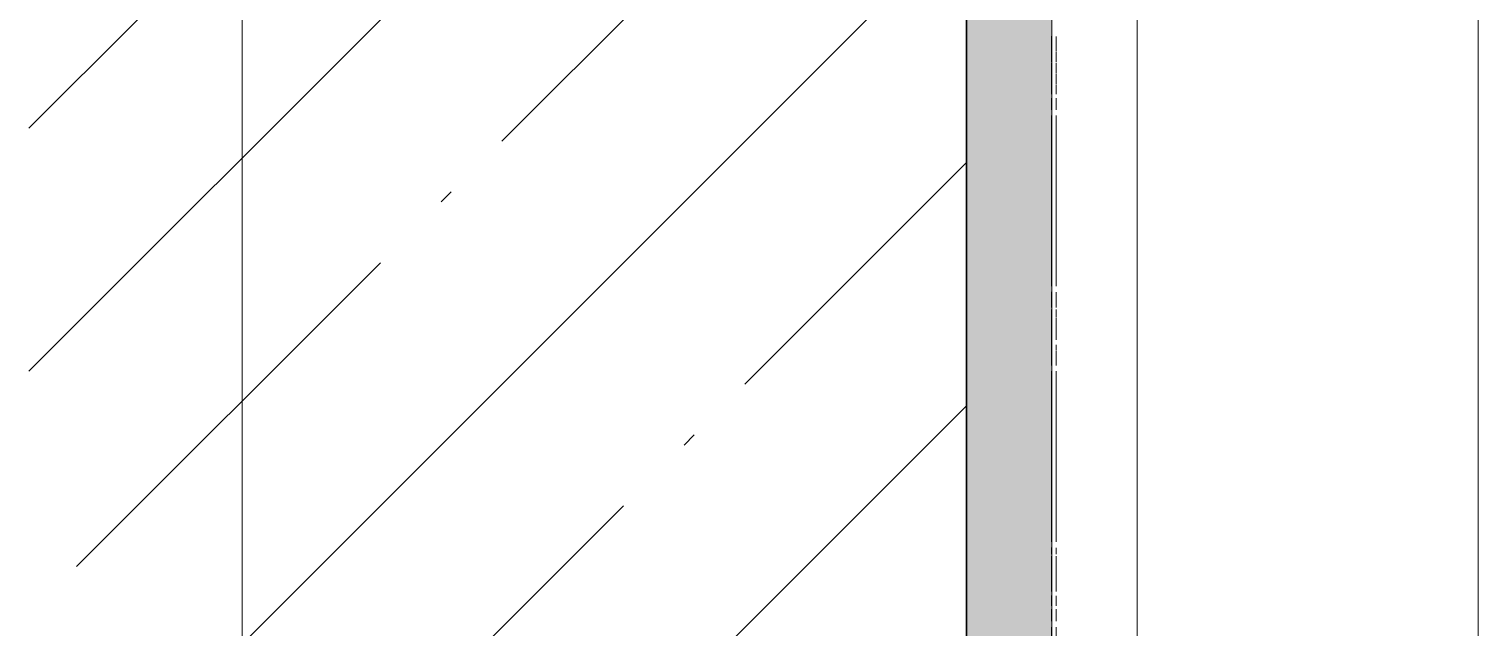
# Model space of a CAD drawing. Header units: millimetres. Extents: x 855 to 84199, y -1987 to 21700.
# Drawn here: x 10323.9 to 10663.9, y 18404.5 to 18544.8 of the extents above; entities that cross this region are included whole.
import ezdxf

# ---------------------------------------------------------------- set-up
doc = ezdxf.new("R2010")
doc.units = ezdxf.units.MM
doc.linetypes.add('Осевая', pattern=[3175, 635, -476.25, 1587.5, -476.25])
for name, color, linetype, lineweight, true_color in [('A-WALL-2', 7, 'Continuous', 25, 0x3c3c3c), ('A-WALL-3', 7, 'Continuous', 35, 0x3c3c3c), ('A-WALL-FNSH-1', 7, 'Continuous', 13, 0x3c3c3c), ('I-FURN-1', 7, 'Continuous', 9, 0xf0f0f0)]:
    doc.layers.add(name, color=color, linetype=linetype, lineweight=lineweight, true_color=true_color)
for name, color, linetype, lineweight in [('I-WALL', 7, 'Continuous', 9), ('S-STRS-MBND', 7, 'Continuous', 9), ('Оси-2', 7, 'Осевая', 9)]:
    doc.layers.add(name, color=color, linetype=linetype, lineweight=lineweight)

# ---------------------------------------------------------------- blocks, each defined once
blk = doc.blocks.new('Бизиборд лего - бизиборд 1_21б-32328682-План разверток пом_ 1_60_ Этаж 1')
at = {"layer": 'I-FURN-1'}
for p, q in [((935, 100), (675, 100)), ((675, 100), (935, 100)), ((1000, 20), (500, 20)), ((710, 20), (722.59, 20)), ((717.41, 20), (710, 20)), ((710, 20), (710.34, 20)), ((710.34, 20), (710, 20)), ((710, 20), (710.34, 20)), ((711.34, 20), (710, 20)), ((710, 20), (725, 20)), ((710.34, 20), (710, 20)), ((710, 20), (710.34, 20)), ((711.34, 20), (710, 20)), ((710, 20), (730, 20)), ((730, 20), (710, 20)), ((710, 20), (730, 20)), ((710.34, 20), (710, 20)), ((710, 20), (730, 20)), ((711.34, 20), (710, 20)), ((710, 20), (730, 20)), ((730, 20), (710, 20)), ((710, 20), (730, 20)), ((730, 20), (710, 20)), ((710, 20), (729.66, 20)), ((711.34, 20), (710, 20)), ((710, 20), (730, 20)), ((730, 20), (710, 20)), ((710, 20), (730, 20)), ((730, 20), (710, 20)), ((710, 20), (730, 20)), ((730, 20), (710, 20)), ((710, 20), (730, 20)), ((730, 20), (710, 20)), ((710, 20), (730, 20)), ((730, 20), (710, 20)), ((710, 20), (730, 20)), ((730, 20), (710, 20)), ((710, 20), (730, 20)), ((730, 20), (710, 20)), ((710, 20), (730, 20)), ((730, 20), (710, 20)), ((710, 20), (711.34, 20)), ((715, 20), (710, 20)), ((710, 20), (715, 20)), ((730, 20), (710, 20)), ((710, 20), (730, 20)), ((730, 20), (710, 20)), ((710, 20), (730, 20)), ((730, 20), (710, 20)), ((710, 20), (730, 20)), ((730, 20), (710, 20)), ((710, 20), (730, 20)), ((730, 20), (710, 20)), ((710, 20), (729.66, 20)), ((730, 20), (710, 20)), ((710, 20), (715, 20)), ((710.34, 20), (710, 20)), ((710.34, 20), (711.34, 20)), ((711.34, 20), (710.34, 20)), ((710.34, 20), (730, 20)), ((711.34, 20), (710.34, 20)), ((710.34, 20), (711.34, 20)), ((722.59, 20), (710.34, 20)), ((729.66, 20), (710.34, 20)), ((711.34, 20), (717.41, 20)), ((717.41, 20), (711.34, 20)), ((711.34, 20), (717.41, 20)), ((711.34, 20), (715, 20)), ((728.66, 20), (711.34, 20)), ((712.93, 20), (711.34, 20)), ((712.93, 20), (711.34, 20)), ((711.34, 20), (715, 20)), ((712.93, 20), (711.34, 20)), ((730, 20), (711.34, 20)), ((730, 20), (711.34, 20)), ((711.34, 20), (728.66, 20)), ((715, 20), (712.93, 20)), ((715, 20), (712.93, 20)), ((715, 20), (712.93, 20)), ((715, 20), (717.41, 20)), ((717.41, 20), (715, 20)), ((717.41, 20), (715, 20)), ((715, 20), (717.41, 20)), ((717.41, 20), (715, 20)), ((730, 20), (715, 20)), ((715, 20), (722.59, 20)), ((715, 20), (730, 20)), ((720, 20), (717.41, 20)), ((717.41, 20), (722.59, 20)), ((722.59, 20), (717.41, 20)), ((720, 20), (717.41, 20)), ((717.41, 20), (720, 20)), ((720, 20), (717.41, 20)), ((717.63, 20), (725, 20)), ((725, 20), (717.63, 20)), ((717.63, 20), (725, 20)), ((729.66, 20), (720, 20)), ((722.59, 20), (720, 20)), ((720, 20), (722.59, 20)), ((722.59, 20), (720, 20)), ((722.59, 20), (730, 20)), ((722.59, 20), (730, 20)), ((730, 20), (722.59, 20)), ((725, 20), (722.59, 20)), ((722.59, 20), (725, 20)), ((725, 20), (722.59, 20)), ((730, 20), (722.59, 20)), ((722.59, 20), (730, 20)), ((725, 20), (730, 20)), ((727.07, 20), (725, 20)), ((725, 20), (727.07, 20)), ((730, 20), (725, 20)), ((725.9, 20), (728.66, 20)), ((728.66, 20), (725.9, 20)), ((725.9, 20), (728.66, 20)), ((728.66, 20), (727.07, 20)), ((727.07, 20), (728.66, 20)), ((730, 20), (728.66, 20)), ((729.66, 20), (728.66, 20)), ((728.66, 20), (730, 20)), ((728.66, 20), (730, 20)), ((730, 20), (729.66, 20)), ((730, 20), (729.66, 20)), ((729.66, 20), (730, 20)), ((729.66, 20), (730, 20)), ((730, 20), (729.66, 20)), ((730, 20), (770, 20)), ((770, 20), (730, 20)), ((730, 20), (770, 20)), ((770, 20), (771.34, 20)), ((770.34, 20), (770, 20)), ((770, 20), (770.34, 20)), ((771.34, 20), (770, 20)), ((770, 20), (771.34, 20)), ((771.34, 20), (770, 20)), ((770, 20), (770.34, 20)), ((770.34, 20), (770, 20)), ((770, 20), (771.34, 20)), ((771.34, 20), (770, 20)), ((770, 20), (771.34, 20)), ((771.34, 20), (770, 20)), ((770, 20), (771.34, 20)), ((771.34, 20), (770, 20)), ((770, 20), (771.34, 20)), ((771.34, 20), (770, 20)), ((770, 20), (771.34, 20)), ((771.34, 20), (770, 20)), ((770, 20), (771.34, 20)), ((771.34, 20), (770, 20)), ((770, 20), (771.34, 20)), ((771.34, 20), (770, 20)), ((770, 20), (771.34, 20)), ((771.34, 20), (770, 20)), ((770, 20), (771.34, 20)), ((771.34, 20), (770, 20)), ((770, 20), (771.34, 20)), ((771.34, 20), (770, 20)), ((770, 20), (771.34, 20)), ((771.34, 20), (770, 20)), ((770, 20), (771.34, 20)), ((771.34, 20), (770, 20)), ((770, 20), (771.34, 20)), ((771.34, 20), (770, 20)), ((770, 20), (771.34, 20)), ((771.34, 20), (770, 20)), ((770, 20), (771.34, 20)), ((771.34, 20), (770, 20)), ((770, 20), (771.34, 20)), ((771.34, 20), (770, 20)), ((770, 20), (771.34, 20)), ((771.34, 20), (770, 20)), ((770, 20), (771.34, 20)), ((771.34, 20), (770, 20)), ((770, 20), (771.34, 20)), ((771.34, 20), (770, 20)), ((770, 20), (771.34, 20)), ((771.34, 20), (770, 20)), ((770, 20), (771.34, 20)), ((771.34, 20), (770, 20)), ((770, 20), (771.34, 20)), ((771.34, 20), (770, 20)), ((770, 20), (785, 20)), ((771.34, 20), (770, 20)), ((771.34, 20), (770.34, 20)), ((770.34, 20), (771.34, 20)), ((770.34, 20), (771.34, 20)), ((771.34, 20), (770.34, 20)), ((771.34, 20), (771.36, 20)), ((771.36, 20), (771.34, 20)), ((771.34, 20), (771.36, 20)), ((771.36, 20), (771.34, 20)), ((771.34, 20), (771.36, 20)), ((771.36, 20), (771.34, 20)), ((771.34, 20), (771.36, 20)), ((771.36, 20), (771.34, 20)), ((771.34, 20), (771.36, 20)), ((771.36, 20), (771.34, 20)), ((771.34, 20), (771.36, 20)), ((771.36, 20), (771.34, 20)), ((771.34, 20), (771.36, 20)), ((771.36, 20), (771.34, 20)), ((771.34, 20), (771.36, 20)), ((771.36, 20), (771.34, 20)), ((771.34, 20), (771.36, 20)), ((771.36, 20), (771.34, 20)), ((771.34, 20), (771.36, 20)), ((771.36, 20), (771.34, 20)), ((771.34, 20), (771.36, 20)), ((771.36, 20), (771.34, 20)), ((771.34, 20), (771.36, 20)), ((771.36, 20), (771.34, 20)), ((771.34, 20), (771.36, 20)), ((771.36, 20), (771.34, 20)), ((771.34, 20), (771.36, 20)), ((771.36, 20), (771.34, 20)), ((771.34, 20), (771.36, 20)), ((771.36, 20), (771.34, 20)), ((771.34, 20), (771.36, 20)), ((771.36, 20), (771.34, 20)), ((771.34, 20), (771.36, 20)), ((771.36, 20), (771.34, 20)), ((771.34, 20), (771.36, 20)), ((771.36, 20), (771.34, 20)), ((771.34, 20), (771.36, 20)), ((771.36, 20), (771.34, 20)), ((771.34, 20), (771.36, 20)), ((771.36, 20), (771.34, 20)), ((771.34, 20), (771.36, 20)), ((771.36, 20), (771.34, 20)), ((771.34, 20), (771.36, 20)), ((771.36, 20), (771.34, 20)), ((771.34, 20), (771.36, 20)), ((771.36, 20), (771.34, 20)), ((771.34, 20), (771.36, 20)), ((771.36, 20), (771.34, 20)), ((771.34, 20), (771.36, 20)), ((771.36, 20), (771.34, 20)), ((771.34, 20), (771.36, 20)), ((771.36, 20), (771.34, 20)), ((790, 20), (771.34, 20)), ((771.36, 20), (785, 20)), ((782.59, 20), (771.36, 20)), ((771.36, 20), (785, 20)), ((790, 20), (771.36, 20)), ((771.36, 20), (790, 20)), ((772.93, 20), (771.36, 20)), ((771.36, 20), (772.93, 20)), ((772.93, 20), (771.36, 20)), ((771.36, 20), (772.93, 20)), ((772.93, 20), (771.36, 20)), ((771.36, 20), (790, 20)), ((790, 20), (771.36, 20)), ((771.36, 20), (790, 20)), ((785, 20), (771.36, 20)), ((771.36, 20), (790, 20)), ((772.93, 20), (771.36, 20)), ((771.36, 20), (790, 20)), ((788.66, 20), (771.36, 20)), ((771.36, 20), (790, 20)), ((790, 20), (771.36, 20)), ((771.36, 20), (790, 20)), ((790, 20), (771.36, 20)), ((771.36, 20), (790, 20)), ((790, 20), (771.36, 20)), ((771.36, 20), (790, 20)), ((790, 20), (771.36, 20)), ((771.36, 20), (790, 20)), ((790, 20), (771.36, 20)), ((771.36, 20), (790, 20)), ((790, 20), (771.36, 20)), ((771.36, 20), (782.59, 20)), ((777.41, 20), (771.36, 20)), ((771.36, 20), (790, 20)), ((790, 20), (771.36, 20)), ((771.36, 20), (790, 20)), ((790, 20), (771.36, 20)), ((771.36, 20), (790, 20)), ((790, 20), (771.36, 20)), ((771.36, 20), (790, 20)), ((790, 20), (771.36, 20)), ((771.36, 20), (790, 20)), ((790, 20), (771.36, 20)), ((771.36, 20), (790, 20)), ((790, 20), (771.36, 20)), ((771.36, 20), (790, 20)), ((790, 20), (771.36, 20)), ((771.36, 20), (790, 20)), ((790, 20), (771.36, 20)), ((771.36, 20), (780, 20)), ((790, 20), (771.36, 20)), ((771.36, 20), (782.59, 20)), ((775, 20), (771.36, 20)), ((771.37, 20), (775, 20)), ((775, 20), (771.37, 20)), ((771.37, 20), (775, 20)), ((775, 20), (772.93, 20)), ((772.93, 20), (775, 20)), ((775, 20), (772.93, 20)), ((772.93, 20), (780, 20)), ((775, 20), (772.93, 20)), ((790, 20), (772.93, 20)), ((782.59, 20), (775, 20)), ((775, 20), (777.41, 20)), ((777.41, 20), (775, 20)), ((777.41, 20), (775, 20)), ((790, 20), (775, 20)), ((775.5, 20), (788.66, 20)), ((788.66, 20), (775.5, 20)), ((775.5, 20), (788.66, 20)), ((777.41, 20), (787.07, 20)), ((780, 20), (777.41, 20)), ((790, 20), (777.41, 20)), ((789.66, 20), (777.41, 20)), ((782.59, 20), (780, 20)), ((780, 20), (788.66, 20)), ((780, 20), (788.66, 20)), ((790, 20), (782.59, 20)), ((785, 20), (782.59, 20)), ((787.07, 20), (782.59, 20)), ((782.59, 20), (787.07, 20)), ((782.59, 20), (790, 20)), ((785, 20), (790, 20)), ((785, 20), (788.66, 20)), ((787.07, 20), (785, 20)), ((790, 20), (785, 20)), ((785, 20), (790, 20)), ((788.66, 20), (787.07, 20)), ((787.07, 20), (788.66, 20)), ((788.66, 20), (787.07, 20)), ((787.07, 20), (790, 20)), ((788.66, 20), (789.66, 20)), ((790, 20), (788.66, 20)), ((788.66, 20), (789.66, 20)), ((789.66, 20), (788.66, 20)), ((788.66, 20), (790, 20)), ((790, 20), (788.66, 20)), ((788.66, 20), (790, 20)), ((789.66, 20), (790, 20)), ((789.66, 20), (790, 20)), ((790, 20), (789.66, 20)), ((790, 20), (789.66, 20)), ((790, 20), (830, 20)), ((830, 20), (790, 20)), ((790, 20), (830, 20)), ((830, 20), (830.34, 20)), ((832.93, 20), (830, 20)), ((830, 20), (848.66, 20)), ((830.34, 20), (830, 20)), ((830, 20), (832.93, 20)), ((831.34, 20), (830, 20)), ((830, 20), (830.34, 20)), ((848.66, 20), (830, 20)), ((830, 20), (831.34, 20)), ((830.34, 20), (830, 20)), ((830, 20), (849.98, 20)), ((849.98, 20), (830, 20)), ((830, 20), (849.98, 20)), ((849.98, 20), (830, 20)), ((830, 20), (849.98, 20)), ((845, 20), (830, 20)), ((830, 20), (835, 20)), ((840, 20), (830, 20)), ((830, 20), (848.66, 20)), ((840, 20), (830, 20)), ((830, 20), (849.98, 20)), ((849.98, 20), (830, 20)), ((830, 20), (849.98, 20)), ((848.66, 20), (830, 20)), ((830, 20), (849.98, 20)), ((849.98, 20), (830, 20)), ((830, 20), (849.98, 20)), ((849.98, 20), (830, 20)), ((830, 20), (849.98, 20)), ((842.59, 20), (830, 20)), ((830, 20), (832.93, 20)), ((849.98, 20), (830, 20)), ((830, 20), (849.98, 20)), ((849.98, 20), (830, 20)), ((830, 20), (849.98, 20)), ((849.98, 20), (830, 20)), ((830, 20), (849.98, 20)), ((849.98, 20), (830, 20)), ((830, 20), (849.98, 20)), ((849.98, 20), (830, 20)), ((830, 20), (849.98, 20)), ((849.98, 20), (830, 20)), ((830, 20), (849.98, 20)), ((849.98, 20), (830, 20)), ((830, 20), (849.98, 20)), ((849.98, 20), (830, 20)), ((830, 20), (849.98, 20)), ((849.98, 20), (830, 20)), ((830, 20), (849.98, 20)), ((849.98, 20), (830, 20)), ((830, 20), (849.98, 20)), ((849.98, 20), (830, 20)), ((830, 20), (831.34, 20)), ((832.93, 20), (830, 20)), ((830.34, 20), (831.34, 20)), ((831.34, 20), (830.34, 20)), ((830.34, 20), (831.34, 20)), ((832.93, 20), (830.34, 20)), ((831.34, 20), (832.93, 20)), ((832.93, 20), (831.34, 20)), ((831.34, 20), (832.93, 20)), ((831.34, 20), (849.66, 20)), ((832.93, 20), (831.34, 20)), ((832.93, 20), (831.34, 20)), ((831.34, 20), (832.93, 20)), ((831.34, 20), (840, 20)), ((831.34, 20), (850, 20)), ((835, 20), (832.93, 20)), ((835, 20), (832.93, 20)), ((832.93, 20), (835, 20)), ((835, 20), (832.93, 20)), ((832.93, 20), (835, 20)), ((849.98, 20), (832.93, 20)), ((832.93, 20), (845, 20)), ((850, 20), (832.93, 20)), ((833.37, 20), (841.64, 20)), ((841.64, 20), (833.37, 20)), ((833.37, 20), (841.64, 20)), ((840, 20), (835, 20)), ((842.59, 20), (835, 20)), ((835, 20), (840, 20)), ((840, 20), (835, 20)), ((835, 20), (837.41, 20)), ((835, 20), (849.98, 20)), ((837.41, 20), (840, 20)), ((845, 20), (840, 20)), ((840, 20), (842.59, 20)), ((842.59, 20), (840, 20)), ((840, 20), (842.59, 20)), ((840, 20), (842.59, 20)), ((845, 20), (840, 20)), ((849.98, 20), (840, 20)), ((842.59, 20), (845, 20)), ((845, 20), (842.59, 20)), ((842.59, 20), (845, 20)), ((845, 20), (842.59, 20)), ((842.59, 20), (845, 20)), ((845, 20), (842.59, 20)), ((842.59, 20), (845, 20)), ((842.59, 20), (849.98, 20)), ((849.98, 20), (842.59, 20)), ((848.66, 20), (845, 20)), ((847.07, 20), (845, 20)), ((845, 20), (849.98, 20)), ((847.07, 20), (845, 20)), ((845, 20), (847.07, 20)), ((849.98, 20), (845, 20)), ((848.66, 20), (845, 20)), ((845, 20), (849.98, 20)), ((845.78, 20), (848.66, 20)), ((848.66, 20), (845.78, 20)), ((845.78, 20), (848.66, 20)), ((848.66, 20), (847.07, 20)), ((849.66, 20), (847.07, 20)), ((847.07, 20), (848.66, 20)), ((849.98, 20), (848.66, 20)), ((848.66, 20), (849.98, 20)), ((849.66, 20), (848.66, 20)), ((848.66, 20), (849.66, 20)), ((849.66, 20), (848.66, 20)), ((849.98, 20), (848.66, 20)), ((848.66, 20), (849.98, 20)), ((849.98, 20), (848.66, 20)), ((849.66, 20), (849.98, 20)), ((849.98, 20), (849.66, 20)), ((849.98, 20), (849.66, 20)), ((849.66, 20), (849.98, 20)), ((849.98, 20), (849.66, 20)), ((849.98, 20), (850, 20)), ((850, 20), (849.98, 20)), ((849.98, 20), (850, 20)), ((850, 20), (849.98, 20)), ((849.98, 20), (850, 20)), ((850, 20), (849.98, 20)), ((849.98, 20), (850, 20)), ((850, 20), (849.98, 20)), ((849.98, 20), (850, 20)), ((850, 20), (849.98, 20)), ((849.98, 20), (850, 20)), ((850, 20), (849.98, 20)), ((849.98, 20), (850, 20)), ((850, 20), (849.98, 20)), ((849.98, 20), (850, 20)), ((850, 20), (849.98, 20)), ((849.98, 20), (850, 20)), ((850, 20), (849.98, 20)), ((849.98, 20), (850, 20)), ((850, 20), (849.98, 20)), ((849.98, 20), (850, 20)), ((850, 20), (849.98, 20)), ((849.98, 20), (850, 20)), ((850, 20), (849.98, 20)), ((849.98, 20), (850, 20)), ((850, 20), (849.98, 20)), ((849.98, 20), (850, 20)), ((850, 20), (849.98, 20)), ((849.98, 20), (850, 20)), ((850, 20), (849.98, 20)), ((849.98, 20), (850, 20)), ((850, 20), (849.98, 20)), ((849.98, 20), (850, 20)), ((850, 20), (849.98, 20)), ((849.98, 20), (850, 20)), ((850, 20), (849.98, 20)), ((849.98, 20), (850, 20)), ((850, 20), (849.98, 20)), ((849.98, 20), (850, 20)), ((850, 20), (849.98, 20)), ((849.98, 20), (850, 20)), ((850, 20), (849.98, 20)), ((849.98, 20), (850, 20)), ((850, 20), (849.98, 20)), ((849.98, 20), (850, 20)), ((850, 20), (849.98, 20)), ((849.98, 20), (850, 20)), ((850, 20), (849.98, 20)), ((849.98, 20), (850, 20)), ((850, 20), (849.98, 20)), ((849.98, 20), (850, 20)), ((850, 20), (849.98, 20)), ((850, 20), (890, 20)), ((890, 20), (850, 20)), ((850, 20), (885, 20)), ((500, 0), (1000, 0)), ((730, 0), (710, 0)), ((710, 0), (730, 0)), ((730, 0), (710, 0)), ((710, 0), (730, 0)), ((730, 0), (710, 0)), ((710, 0), (730, 0)), ((717.41, 0), (710, 0)), ((710, 0), (730, 0)), ((715, 0), (710, 0)), ((710, 0), (729.66, 0)), ((730, 0), (710, 0)), ((710, 0), (730, 0)), ((730, 0), (710, 0)), ((710, 0), (730, 0)), ((730, 0), (710, 0)), ((710, 0), (730, 0)), ((730, 0), (710, 0)), ((710, 0), (730, 0)), ((710.34, 0), (710, 0)), ((710, 0), (730, 0)), ((730, 0), (710, 0)), ((710, 0), (730, 0)), ((730, 0), (710, 0)), ((710, 0), (720, 0)), ((715, 0), (710, 0)), ((710, 0), (728.66, 0)), ((730, 0), (710, 0)), ((710, 0), (730, 0)), ((722.59, 0), (710, 0)), ((710, 0), (710.34, 0)), ((717.41, 0), (710, 0)), ((710, 0), (720, 0)), ((727.07, 0), (710.34, 0)), ((710.34, 0), (730, 0)), ((717.41, 0), (711.34, 0)), ((730, 0), (715, 0)), ((730, 0), (715, 0)), ((730, 0), (717.41, 0)), ((730, 0), (717.41, 0)), ((725, 0), (717.63, 0)), ((720, 0), (730, 0)), ((720, 0), (727.07, 0)), ((730, 0), (722.59, 0)), ((728.66, 0), (725.9, 0)), ((730, 0), (727.07, 0)), ((727.07, 0), (730, 0)), ((728.66, 0), (730, 0)), ((729.66, 0), (730, 0)), ((770, 0), (730, 0)), ((771.34, 0), (770, 0)), ((770, 0), (771.34, 0)), ((771.34, 0), (770, 0)), ((770, 0), (771.34, 0)), ((771.34, 0), (770, 0)), ((770, 0), (771.34, 0)), ((771.34, 0), (770, 0)), ((770, 0), (771.34, 0)), ((771.34, 0), (770, 0)), ((770, 0), (771.34, 0)), ((771.34, 0), (770, 0)), ((770, 0), (771.34, 0)), ((771.34, 0), (770, 0)), ((770, 0), (771.34, 0)), ((771.34, 0), (770, 0)), ((770, 0), (771.34, 0)), ((771.34, 0), (770, 0)), ((770, 0), (771.34, 0)), ((771.34, 0), (770, 0)), ((770, 0), (771.34, 0)), ((771.34, 0), (770, 0)), ((770, 0), (771.34, 0)), ((771.34, 0), (770, 0)), ((770, 0), (771.34, 0)), ((771.34, 0), (770, 0)), ((770, 0), (771.34, 0)), ((771.34, 0), (770, 0)), ((770, 0), (771.34, 0)), ((771.34, 0), (770, 0)), ((770, 0), (771.34, 0)), ((790, 0), (770, 0)), ((770, 0), (772.93, 0)), ((771.36, 0), (771.34, 0)), ((771.34, 0), (771.36, 0)), ((771.36, 0), (771.34, 0)), ((771.34, 0), (771.36, 0)), ((771.36, 0), (771.34, 0)), ((771.34, 0), (771.36, 0)), ((771.36, 0), (771.34, 0)), ((771.34, 0), (771.36, 0)), ((771.36, 0), (771.34, 0)), ((771.34, 0), (771.36, 0)), ((771.36, 0), (771.34, 0)), ((771.34, 0), (771.36, 0)), ((771.36, 0), (771.34, 0)), ((771.34, 0), (771.36, 0)), ((771.36, 0), (771.34, 0)), ((771.34, 0), (771.36, 0)), ((771.36, 0), (771.34, 0)), ((771.34, 0), (771.36, 0)), ((771.36, 0), (771.34, 0)), ((771.34, 0), (771.36, 0)), ((771.36, 0), (771.34, 0)), ((771.34, 0), (771.36, 0)), ((771.36, 0), (771.34, 0)), ((771.34, 0), (771.36, 0)), ((771.36, 0), (771.34, 0)), ((771.34, 0), (771.36, 0)), ((771.36, 0), (771.34, 0)), ((771.34, 0), (771.36, 0)), ((771.36, 0), (771.34, 0)), ((771.34, 0), (771.36, 0)), ((790, 0), (771.36, 0)), ((771.36, 0), (790, 0)), ((790, 0), (771.36, 0)), ((771.36, 0), (790, 0)), ((790, 0), (771.36, 0)), ((771.36, 0), (790, 0)), ((790, 0), (771.36, 0)), ((771.36, 0), (790, 0)), ((790, 0), (771.36, 0)), ((771.36, 0), (787.07, 0)), ((790, 0), (771.36, 0)), ((771.36, 0), (790, 0)), ((790, 0), (771.36, 0)), ((771.36, 0), (790, 0)), ((790, 0), (771.36, 0)), ((771.36, 0), (790, 0)), ((790, 0), (771.36, 0)), ((771.36, 0), (790, 0)), ((785, 0), (771.36, 0)), ((771.36, 0), (790, 0)), ((790, 0), (771.36, 0)), ((771.36, 0), (790, 0)), ((789.66, 0), (771.36, 0)), ((771.36, 0), (790, 0)), ((790, 0), (771.36, 0)), ((771.36, 0), (780, 0)), ((790, 0), (771.36, 0)), ((771.36, 0), (790, 0)), ((782.59, 0), (771.36, 0)), ((771.36, 0), (790, 0)), ((775, 0), (771.37, 0)), ((772.93, 0), (787.07, 0)), ((788.66, 0), (775.5, 0)), ((780, 0), (790, 0)), ((790, 0), (782.59, 0)), ((790, 0), (785, 0)), ((787.07, 0), (790, 0)), ((787.07, 0), (790, 0)), ((790, 0), (789.66, 0)), ((830, 0), (790, 0)), ((850, 0), (830, 0)), ((830, 0), (850, 0)), ((850, 0), (830, 0)), ((830, 0), (850, 0)), ((850, 0), (830, 0)), ((830, 0), (850, 0)), ((840, 0), (830, 0)), ((830, 0), (850, 0)), ((850, 0), (830, 0)), ((830, 0), (850, 0)), ((850, 0), (830, 0)), ((830, 0), (850, 0)), ((850, 0), (830, 0)), ((830, 0), (850, 0)), ((850, 0), (830, 0)), ((830, 0), (850, 0)), ((850, 0), (830, 0)), ((830, 0), (850, 0)), ((850, 0), (830, 0)), ((830, 0), (850, 0)), ((850, 0), (830, 0)), ((830, 0), (850, 0)), ((850, 0), (830, 0)), ((830, 0), (842.59, 0)), ((850, 0), (830, 0)), ((830, 0), (845, 0)), ((850, 0), (830, 0)), ((830, 0), (850, 0)), ((850, 0), (830, 0)), ((830, 0), (842.59, 0)), ((837.41, 0), (830, 0)), ((830, 0), (835, 0)), ((832.93, 0), (831.34, 0)), ((841.64, 0), (833.37, 0)), ((835, 0), (850, 0)), ((842.59, 0), (837.41, 0)), ((850, 0), (840, 0)), ((845, 0), (842.59, 0)), ((842.59, 0), (845, 0)), ((842.59, 0), (850, 0)), ((845, 0), (842.59, 0)), ((845, 0), (848.66, 0)), ((845, 0), (850, 0)), ((849.66, 0), (845, 0)), ((848.66, 0), (845.78, 0)), ((848.66, 0), (849.66, 0)), ((849.66, 0), (850, 0)), ((850, 0), (849.66, 0)), ((890, 0), (850, 0))]:
    blk.add_line(p, q, dxfattribs=at)

msp = doc.modelspace()

# ---------------------------------------------------------------- hatches: boundary and pattern name
at = {"layer": 'I-WALL'}
h = msp.add_hatch(dxfattribs=at)
h.set_pattern_fill('FP_2', color=256, style=0, pattern_type=2)
h.set_pattern_definition([(45, (-90256.056, 0), (-57.024626, 57.024626), []), (45, (-90199.03, 0), (-57.024626, 57.024626), [100.806, -20.161, 3.353, -16.808])])
h.paths.add_polyline_path([(10460.11, 17750), (10543.94, 17750), (10543.94, 21400), (10323.94, 21400), (10323.94, 17750)])
h = msp.add_hatch(dxfattribs=at)
h.set_pattern_fill('FP_19', color=256, style=0, pattern_type=2)
h.set_pattern_definition([(0, (-90256.056, 0), (121.92, 30.48), [10.058, -81.382, 10.058, -81.382, -487.68]), (0, (-90256.056, 0), (121.92, 30.48), [-182.88, 10.058, -172.822, 10.058, -81.382, -213.36]), (0, (-90256.056, 0), (121.92, 30.48), [-457.2, 10.058, -50.902, 10.058, -142.342]), (120, (-90210.336, 15.24), (-87.356454, 90.345817), [10.058, -81.382, 10.058, -81.382, -487.68]), (120, (-90210.336, 15.24), (-87.356454, 90.345817), [-182.88, 10.058, -172.822, 10.058, -81.382, -213.36]), (120, (-90210.336, 15.24), (-87.356454, 90.345817), [-457.2, 10.058, -50.902, 10.058, -142.342]), (240, (-90195.096, 76.2), (-34.563546, -120.825817), [10.058, -81.382, 10.058, -81.382, -487.68]), (240, (-90195.096, 76.2), (-34.563546, -120.825817), [-182.88, 10.058, -172.822, 10.058, -81.382, -213.36]), (240, (-90195.096, 76.2), (-34.563546, -120.825817), [-457.2, 10.058, -50.902, 10.058, -142.342])])
h.paths.add_polyline_path([(10562.36, 17750), (10563.94, 17750), (10563.94, 20791.5), (10543.94, 20791.5), (10543.94, 17750)])

# ---------------------------------------------------------------- linework, layer by layer
at = {"layer": 'A-WALL-2'}
for p, q in [((10563.94, 18537.09), (10563.94, 18543.16)), ((10563.94, 18529.5), (10563.94, 18536.87)), ((10563.94, 18525.84), (10563.94, 18528.6)), ((10563.94, 18484.5), (10563.94, 18524.5)), ((10563.94, 18479.5), (10563.94, 18483.13)), ((10563.94, 18465.84), (10563.94, 18479)), ((10563.94, 18424.5), (10563.94, 18464.5)), ((10563.94, 18421.57), (10563.94, 18423.16)), ((10563.94, 18412.86), (10563.94, 18421.13)), ((10563.94, 18409.5), (10563.94, 18411.91)), ((10563.94, 18405.84), (10563.94, 18408.72)), ((10563.94, 18364.5), (10563.94, 18404.5))]:
    msp.add_line(p, q, dxfattribs=at)
at = {"layer": 'A-WALL-3'}
msp.add_line((10543.94, 17530), (10543.94, 20754), dxfattribs=at)
at = {"layer": 'A-WALL-FNSH-1'}
for p, q in [((10564.94, 18541.57), (10564.94, 18543.08)), ((10564.94, 18539.5), (10564.94, 18541.47)), ((10564.94, 18537.09), (10564.94, 18539.38)), ((10564.94, 18534.5), (10564.94, 18536.87)), ((10564.94, 18531.91), (10564.94, 18534.37)), ((10564.94, 18529.5), (10564.94, 18531.79)), ((10564.94, 18527.43), (10564.94, 18528.6)), ((10564.94, 18525.84), (10564.94, 18527.35)), ((10564.94, 18484.48), (10564.94, 18524.5)), ((10564.94, 18481.57), (10564.94, 18483.08)), ((10564.94, 18479.5), (10564.94, 18481.47)), ((10564.94, 18477.09), (10564.94, 18479)), ((10564.94, 18474.5), (10564.94, 18476.96)), ((10564.94, 18471.91), (10564.94, 18474.37)), ((10564.94, 18469.5), (10564.94, 18470.73)), ((10564.94, 18467.43), (10564.94, 18469.4)), ((10564.94, 18465.84), (10564.94, 18467.35)), ((10564.94, 18424.48), (10564.94, 18464.5)), ((10564.94, 18421.57), (10564.94, 18423.08)), ((10564.94, 18419.5), (10564.94, 18421.13)), ((10564.94, 18417.09), (10564.94, 18419.38)), ((10564.94, 18414.5), (10564.94, 18416.96)), ((10564.94, 18412.86), (10564.94, 18414.37)), ((10564.94, 18409.5), (10564.94, 18411.79)), ((10564.94, 18407.43), (10564.94, 18408.72)), ((10564.94, 18405.84), (10564.94, 18407.35)), ((10564.94, 18364.48), (10564.94, 18404.5))]:
    msp.add_line(p, q, dxfattribs=at)
at = {"layer": 'S-STRS-MBND'}
msp.add_line((10373.94, 17750), (10373.94, 21150), dxfattribs=at)
at = {"layer": 'Оси-2'}
msp.add_line((10453.94, 14513.99), (10453.94, 18900), dxfattribs=at)

# ---------------------------------------------------------------- block references
at = {"layer": 'I-FURN-1', "rotation": 270.0000000000001}
msp.add_blockref('Бизиборд лего - бизиборд 1_21б-32328682-План разверток пом_ 1_60_ Этаж 1', (10563.94, 19254.5), dxfattribs=at)

doc.saveas('drawing.dxf')
